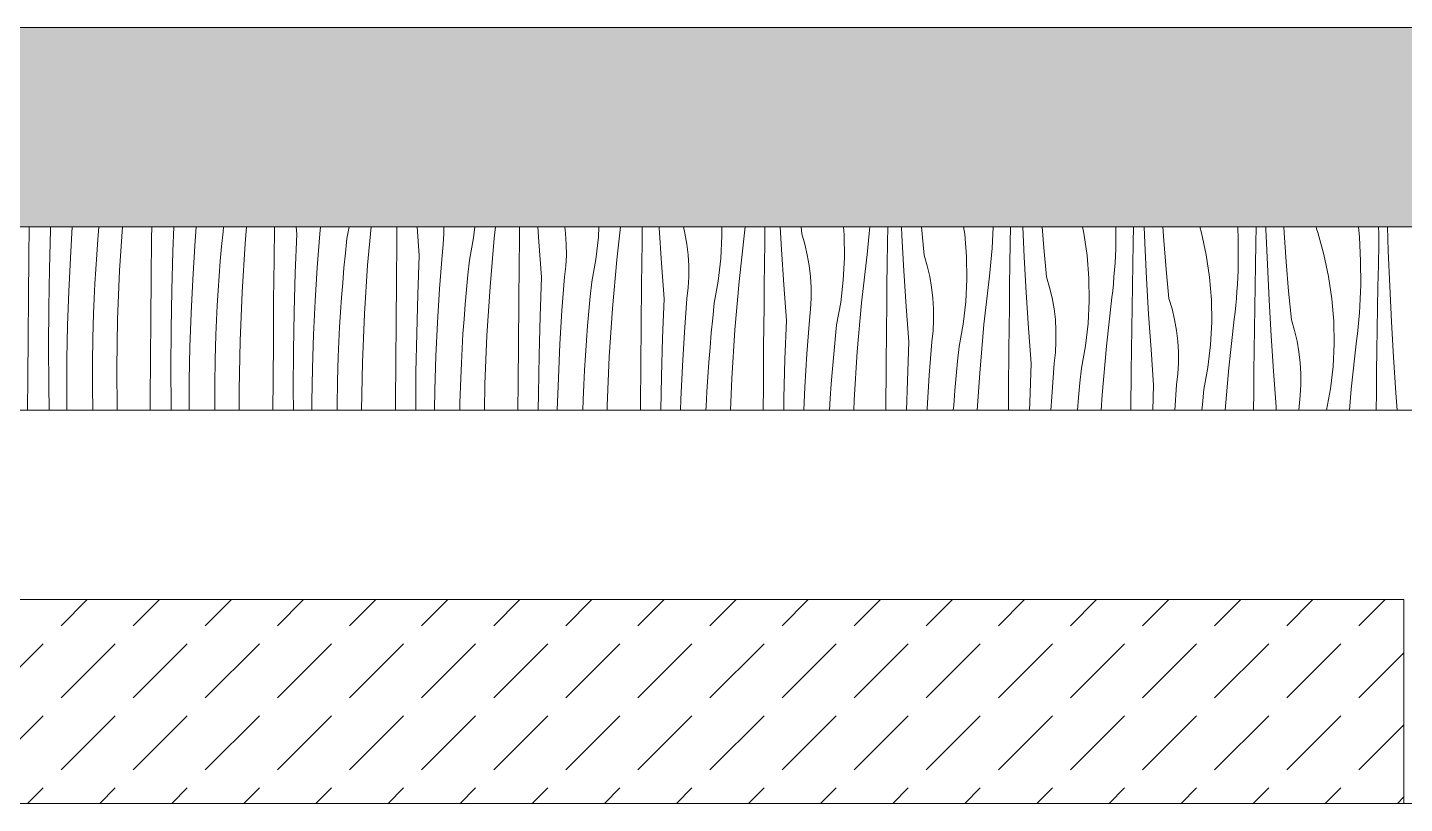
# Model space of a CAD drawing. Header units: millimetres. Extents: x -7826 to 55813, y 465 to 25965.
# Drawn here: x 32386 to 33736, y 20728 to 21489 of the extents above; entities that cross this region are included whole.
import ezdxf

# ---------------------------------------------------------------- set-up
doc = ezdxf.new("R2010")
doc.units = ezdxf.units.MM
doc.layers.add('2D Drafting - General2', color=251, linetype='Continuous', lineweight=15)
doc.layers.add('2D Drafting - General81', color=251, linetype='Continuous', lineweight=20)

# ---------------------------------------------------------------- blocks, each defined once
blk = doc.blocks.new('*X24')
at = {"layer": '2D Drafting - General81', "linetype": 'Continuous'}
for p, q in [((-66428.9, 69517), (-66428.7, 69546.6)), ((-66408.7, 69505.5), (-66407.7, 69543.7)), ((-66407.7, 69543.7), (-66407.6, 69546.6)), ((-66388.2, 69516.2), (-66386.4, 69546.6)), ((-66361.2, 69534.1), (-66360.1, 69546.6)), ((-66339.9, 69503.6), (-66337.1, 69546.6)), ((-66308.5, 69535.1), (-66308.4, 69546.6)), ((-66287.6, 69522.5), (-66286.7, 69546.6)), ((-66266.2, 69528), (-66264.8, 69546.6)), ((-66239.8, 69527.4), (-66238.4, 69541.8)), ((-66238.4, 69541.8), (-66237.9, 69546.6)), ((-66216.7, 69530.1), (-66215.3, 69546.6)), ((-66188.4, 69514), (-66188.1, 69546.6)), ((-66167.6, 69501.3), (-66166.1, 69539.5)), ((-66166.1, 69539.5), (-66166.7, 69546.6)), ((-66146.1, 69506.8), (-66143.6, 69539.8)), ((-66143.6, 69539.8), (-66142.9, 69546.6)), ((-66116.9, 69535.1), (-66114.8, 69546.6)), ((-66096.6, 69509), (-66093.3, 69546.6)), ((-66068, 69532.1), (-66067.9, 69546.6)), ((-66046.1, 69518.3), (-66048.2, 69546.6)), ((-66022.4, 69529.3), (-66021.8, 69540)), ((-66021.8, 69540), (-66021.8, 69546.6)), ((-65996.8, 69513.9), (-65992.8, 69535.7)), ((-65992.8, 69535.7), (-65991.6, 69546.6)), ((-65972.4, 69535.4), (-65971.1, 69546.6)), ((-65947.7, 69531.9), (-65947.6, 69546.6)), ((-65928.6, 69531.9), (-65929.6, 69546.6)), ((-65902.4, 69540.2), (-65903.2, 69546.6)), ((-65901.8, 69529.5), (-65902.4, 69540.2)), ((-65872.8, 69514.5), (-65870.2, 69536.6)), ((-65870.2, 69536.6), (-65869.7, 69546.6)), ((-65852.3, 69514.2), (-65848.7, 69546.6)), ((-65827.4, 69531.6), (-65827.2, 69546.6)), ((-65810.8, 69545.6), (-65810.9, 69546.6)), ((-65808.5, 69510.8), (-65810.8, 69545.6)), ((-65785.4, 69540.3), (-65786.9, 69546.6)), ((-65783.6, 69529.7), (-65785.4, 69540.3)), ((-65750.1, 69515.4), (-65749.1, 69537.6)), ((-65749.1, 69537.6), (-65749.2, 69546.6)), ((-65732.2, 69493.1), (-65726.9, 69540.6)), ((-65726.9, 69540.6), (-65726.2, 69546.6)), ((-65707.1, 69531.3), (-65706.9, 69546.6)), ((-65690.8, 69524.4), (-65692, 69546.6)), ((-65670.9, 69539.8), (-65671.5, 69546.6)), ((-65667.8, 69529.6), (-65670.9, 69539.8)), ((-65629.3, 69538.6), (-65630, 69546.6)), ((-65629, 69516.4), (-65629.3, 69538.6)), ((-65605.3, 69533.1), (-65604.7, 69539.9)), ((-65604.7, 69539.9), (-65604.2, 69546.6)), ((-65586.7, 69531), (-65586.5, 69546.6)), ((-65572.7, 69538.1), (-65573.1, 69546.6)), ((-65570.7, 69503.3), (-65572.7, 69538.1)), ((-65550.8, 69518.7), (-65553.4, 69546.6)), ((-65511, 69539.5), (-65512.1, 69546.6)), ((-65509.3, 69517.4), (-65511, 69539.5)), ((-65483.6, 69532.5), (-65483.3, 69539.3)), ((-65483.3, 69539.3), (-65483, 69546.2)), ((-65483, 69546.2), (-65483, 69546.6)), ((-65466.3, 69530.7), (-65466, 69546.6)), ((-65452.6, 69516.9), (-65454.1, 69546.6)), ((-65433.4, 69526), (-65435.1, 69546.6)), ((-65394.2, 69540.3), (-65395.5, 69546.6)), ((-65391, 69518.3), (-65394.2, 69540.3)), ((-65362.8, 69546.6), (-65362.8, 69531.9)), ((-65345.9, 69530.5), (-65345.5, 69546.6)), ((-65334.3, 69530.6), (-65335, 69546.6)), ((-65315.7, 69533.3), (-65316.7, 69546.6)), ((-65278.8, 69540.8), (-65280.4, 69546.6)), ((-65274.1, 69519.1), (-65278.8, 69540.8)), ((-65243.3, 69546.6), (-65242.7, 69534.2)), ((-65225.4, 69530.2), (-65225, 69546.6)), ((-65215.7, 69544.3), (-65215.8, 69546.6)), ((-65214.2, 69509.5), (-65215.7, 69544.3)), ((-65197.7, 69540.6), (-65198.1, 69546.6)), ((-65195.7, 69512.1), (-65197.7, 69540.6)), ((-65165.9, 69544.7), (-65166.3, 69546.6)), ((-65164.7, 69541), (-65165.9, 69544.7)), ((-65158.7, 69519.6), (-65164.7, 69541)), ((-65124.7, 69546.6), (-65123.8, 69536.6)), ((-65123.8, 69536.6), (-65122.7, 69513.1)), ((-65105.1, 69546), (-65105.1, 69546.6)), ((-65104.9, 69540.7), (-65105.1, 69546)), ((-65104.8, 69535.3), (-65104.9, 69540.7)), ((-65095.6, 69523.2), (-65096.4, 69546.6)), ((-66362.3, 69519.6), (-66361.2, 69534.1)), ((-66308.8, 69495.8), (-66308.5, 69535.1)), ((-66288.7, 69484.4), (-66287.6, 69522.5)), ((-66268.2, 69495), (-66266.2, 69528)), ((-66241.1, 69512.9), (-66239.8, 69527.4)), ((-66219.8, 69482.4), (-66216.7, 69530.1)), ((-66118.4, 69520.6), (-66116.9, 69535.1)), ((-66068.4, 69492.8), (-66068, 69532.1)), ((-66023.6, 69518.6), (-66022.4, 69529.3)), ((-65976.6, 69487.8), (-65972.4, 69535.4)), ((-65948, 69511), (-65947.7, 69531.9)), ((-65926, 69497.1), (-65928.6, 69531.9)), ((-65901.7, 69518.8), (-65901.8, 69529.5)), ((-65827.7, 69510.7), (-65827.4, 69531.6)), ((-65782.3, 69519.1), (-65783.6, 69529.7)), ((-65707.4, 69510.4), (-65707.1, 69531.3)), ((-65688.5, 69489.6), (-65690.8, 69524.4)), ((-65665.4, 69519.1), (-65667.8, 69529.6)), ((-65606.8, 69519.4), (-65606, 69526.2)), ((-65606, 69526.2), (-65605.3, 69533.1)), ((-65587, 69510.1), (-65586.7, 69531)), ((-65484.6, 69518.8), (-65484.1, 69525.6)), ((-65484.1, 69525.6), (-65483.6, 69532.5)), ((-65466.6, 69509.9), (-65466.3, 69530.7)), ((-65430.7, 69497.5), (-65433.4, 69526)), ((-65363.2, 69518.2), (-65362.9, 69525)), ((-65362.9, 69525), (-65362.8, 69531.9)), ((-65346.2, 69509.6), (-65345.9, 69530.5)), ((-65332.6, 69495.8), (-65334.3, 69530.6)), ((-65313.4, 69504.8), (-65315.7, 69533.3)), ((-65242.7, 69534.2), (-65242.7, 69510.7)), ((-65225.8, 69509.3), (-65225.4, 69530.2)), ((-65105.3, 69509), (-65104.9, 69529.9)), ((-65104.9, 69529.9), (-65104.8, 69535.3)), ((-65094.2, 69488.3), (-65095.6, 69523.2)), ((-66429.2, 69477.6), (-66428.9, 69517)), ((-66389.8, 69483.2), (-66388.2, 69516.2)), ((-66363.3, 69505.1), (-66362.3, 69519.6)), ((-66242.2, 69498.4), (-66241.1, 69512.9)), ((-66188.8, 69474.6), (-66188.4, 69514)), ((-66119.8, 69506.2), (-66118.4, 69520.6)), ((-66099.7, 69461.2), (-66096.6, 69509)), ((-66047.5, 69480.2), (-66046.1, 69518.3)), ((-66026, 69485.7), (-66023.6, 69518.6)), ((-65998.3, 69499.5), (-65996.8, 69513.9)), ((-65948.3, 69471.6), (-65948, 69511)), ((-65902.3, 69508.1), (-65901.7, 69518.8)), ((-65876.7, 69492.7), (-65872.8, 69514.5)), ((-65856.5, 69466.6), (-65852.3, 69514.2)), ((-65827.9, 69489.8), (-65827.7, 69510.7)), ((-65805.9, 69475.9), (-65808.5, 69510.8)), ((-65781.7, 69508.4), (-65782.3, 69519.1)), ((-65752.7, 69493.4), (-65750.1, 69515.4)), ((-65707.6, 69489.5), (-65707.4, 69510.4)), ((-65663.5, 69508.6), (-65665.4, 69519.1)), ((-65630.1, 69494.2), (-65629, 69516.4)), ((-65612.2, 69471.9), (-65606.8, 69519.4)), ((-65587.3, 69489.2), (-65587, 69510.1)), ((-65547.8, 69508.4), (-65550.8, 69518.7)), ((-65508.9, 69495.2), (-65509.3, 69517.4)), ((-65486, 69505.1), (-65485.3, 69511.9)), ((-65485.3, 69511.9), (-65484.6, 69518.8)), ((-65467, 69489), (-65466.6, 69509.9)), ((-65450.6, 69482.1), (-65452.6, 69516.9)), ((-65389.2, 69496.2), (-65391, 69518.3)), ((-65364, 69504.4), (-65363.6, 69511.3)), ((-65363.6, 69511.3), (-65363.2, 69518.2)), ((-65346.6, 69488.7), (-65346.2, 69509.6)), ((-65270.9, 69497.2), (-65274.1, 69519.1)), ((-65242.9, 69503.8), (-65242.7, 69510.7)), ((-65226.2, 69488.4), (-65225.8, 69509.3)), ((-65212.5, 69474.6), (-65214.2, 69509.5)), ((-65193.3, 69483.6), (-65195.7, 69512.1)), ((-65154.1, 69497.9), (-65158.7, 69519.6)), ((-65122.7, 69513.1), (-65122.6, 69489.5)), ((-65105.7, 69488.1), (-65105.3, 69509)), ((-66409.4, 69467.4), (-66408.7, 69505.5)), ((-66364.2, 69490.7), (-66363.3, 69505.1)), ((-66341.8, 69455.8), (-66339.9, 69503.6)), ((-66309.2, 69456.4), (-66308.8, 69495.8)), ((-66243.3, 69484), (-66242.2, 69498.4)), ((-66168.6, 69463.2), (-66167.6, 69501.3)), ((-66148.1, 69473.8), (-66146.1, 69506.8)), ((-66121, 69491.7), (-66119.8, 69506.2)), ((-65999.7, 69485), (-65998.3, 69499.5)), ((-65927.4, 69459), (-65926, 69497.1)), ((-65906, 69464.5), (-65903.5, 69497.4)), ((-65903.5, 69497.4), (-65902.3, 69508.1)), ((-65782.2, 69486.9), (-65781.7, 69497.6)), ((-65781.7, 69497.6), (-65781.7, 69508.4)), ((-65662.3, 69497.9), (-65663.5, 69508.6)), ((-65661.6, 69487.2), (-65662.3, 69497.9)), ((-65568.4, 69468.4), (-65570.7, 69503.3)), ((-65545.3, 69497.9), (-65547.8, 69508.4)), ((-65543.5, 69487.4), (-65545.3, 69497.9)), ((-65510, 69473.1), (-65508.9, 69495.2)), ((-65492.1, 69450.7), (-65486.8, 69498.3)), ((-65486.8, 69498.3), (-65486, 69505.1)), ((-65427.7, 69487.2), (-65430.7, 69497.5)), ((-65388.8, 69474), (-65389.2, 69496.2)), ((-65365.2, 69490.7), (-65364.6, 69497.6)), ((-65364.6, 69497.6), (-65364, 69504.4)), ((-65330.6, 69460.9), (-65332.6, 69495.8)), ((-65310.7, 69476.3), (-65313.4, 69504.8)), ((-65269.1, 69475.1), (-65270.9, 69497.2)), ((-65243.5, 69490.1), (-65243.1, 69497)), ((-65243.1, 69497), (-65242.9, 69503.8)), ((-65150.8, 69476), (-65154.1, 69497.9)), ((-66390.9, 69450.2), (-66389.8, 69483.2)), ((-66364.9, 69476.2), (-66364.2, 69490.7)), ((-66289.3, 69446.2), (-66288.7, 69484.4)), ((-66269.7, 69462), (-66268.2, 69495)), ((-66244.1, 69469.5), (-66243.3, 69484)), ((-66221.8, 69434.6), (-66219.8, 69482.4)), ((-66122.2, 69477.3), (-66121, 69491.7)), ((-66068.7, 69453.4), (-66068.4, 69492.8)), ((-66028, 69452.7), (-66026, 69485.7)), ((-66001, 69470.6), (-65999.7, 69485)), ((-65979.7, 69440.1), (-65976.6, 69487.8)), ((-65878.2, 69478.3), (-65876.7, 69492.7)), ((-65828.2, 69450.4), (-65827.9, 69489.8)), ((-65783.4, 69476.3), (-65782.2, 69486.9)), ((-65756.6, 69471.6), (-65752.7, 69493.4)), ((-65736.4, 69445.4), (-65732.2, 69493.1)), ((-65707.8, 69468.6), (-65707.6, 69489.5)), ((-65685.9, 69454.8), (-65688.5, 69489.6)), ((-65661.6, 69476.5), (-65661.6, 69487.2)), ((-65632.6, 69472.2), (-65630.1, 69494.2)), ((-65587.5, 69468.3), (-65587.3, 69489.2)), ((-65542.2, 69476.7), (-65543.5, 69487.4)), ((-65467.2, 69468.1), (-65467, 69489)), ((-65448.3, 69447.2), (-65450.6, 69482.1)), ((-65425.2, 69476.8), (-65427.7, 69487.2)), ((-65366.7, 69477.1), (-65365.9, 69483.9)), ((-65365.9, 69483.9), (-65365.2, 69490.7)), ((-65346.9, 69467.8), (-65346.6, 69488.7)), ((-65244.5, 69476.4), (-65244, 69483.3)), ((-65244, 69483.3), (-65243.5, 69490.1)), ((-65226.5, 69467.5), (-65226.2, 69488.4)), ((-65190.6, 69455.2), (-65193.3, 69483.6)), ((-65123.1, 69475.8), (-65122.8, 69482.7)), ((-65122.8, 69482.7), (-65122.6, 69489.5)), ((-65106.1, 69467.2), (-65105.7, 69488.1)), ((-65092.4, 69453.4), (-65094.2, 69488.3)), ((-66429.6, 69438.3), (-66429.2, 69477.6)), ((-66365.5, 69461.7), (-66364.9, 69476.2)), ((-66244.9, 69455), (-66244.1, 69469.5)), ((-66189.1, 69435.3), (-66188.8, 69474.6)), ((-66149.7, 69440.8), (-66148.1, 69473.8)), ((-66123.2, 69462.8), (-66122.2, 69477.3)), ((-66048.5, 69442), (-66047.5, 69480.2)), ((-66002.1, 69456.1), (-66001, 69470.6)), ((-65948.6, 69432.3), (-65948.3, 69471.6)), ((-65879.6, 69463.9), (-65878.2, 69478.3)), ((-65807.4, 69437.8), (-65805.9, 69475.9)), ((-65785.9, 69443.3), (-65783.4, 69476.3)), ((-65758.2, 69457.1), (-65756.6, 69471.6)), ((-65708.2, 69429.3), (-65707.8, 69468.6)), ((-65662.2, 69465.8), (-65661.6, 69476.5)), ((-65636.6, 69450.4), (-65632.6, 69472.2)), ((-65616.4, 69424.3), (-65612.2, 69471.9)), ((-65587.7, 69447.4), (-65587.5, 69468.3)), ((-65565.8, 69433.6), (-65568.4, 69468.4)), ((-65541.6, 69466), (-65542.2, 69476.7)), ((-65512.6, 69451), (-65510, 69473.1)), ((-65423.4, 69466.2), (-65425.2, 69476.8)), ((-65389.9, 69451.9), (-65388.8, 69474)), ((-65372, 69429.6), (-65366.7, 69477.1)), ((-65307.6, 69466), (-65310.7, 69476.3)), ((-65268.8, 69452.9), (-65269.1, 69475.1)), ((-65245.8, 69462.7), (-65245.1, 69469.6)), ((-65245.1, 69469.6), (-65244.5, 69476.4)), ((-65210.5, 69439.7), (-65212.5, 69474.6)), ((-65149.1, 69453.9), (-65150.8, 69476)), ((-65123.9, 69462.1), (-65123.4, 69468.9)), ((-65123.4, 69468.9), (-65123.1, 69475.8)), ((-66409.6, 69429.2), (-66409.4, 69467.4)), ((-66366.3, 69437.5), (-66365.5, 69461.7)), ((-66342.7, 69408), (-66341.8, 69455.8)), ((-66309.5, 69417.1), (-66309.2, 69456.4)), ((-66270.9, 69429), (-66269.7, 69462)), ((-66245.5, 69440.5), (-66244.9, 69455)), ((-66169.2, 69425), (-66168.6, 69463.2)), ((-66124.1, 69448.3), (-66123.2, 69462.8)), ((-66101.7, 69413.5), (-66099.7, 69461.2)), ((-66003.1, 69441.6), (-66002.1, 69456.1)), ((-65928.5, 69420.8), (-65927.4, 69459)), ((-65908, 69431.5), (-65906, 69464.5)), ((-65880.9, 69449.4), (-65879.6, 69463.9)), ((-65859.6, 69418.9), (-65856.5, 69466.6)), ((-65759.6, 69442.7), (-65758.2, 69457.1)), ((-65687.3, 69416.6), (-65685.9, 69454.8)), ((-65665.8, 69422.1), (-65663.4, 69455.1)), ((-65663.4, 69455.1), (-65662.2, 69465.8)), ((-65542.1, 69444.6), (-65541.5, 69455.3)), ((-65541.5, 69455.3), (-65541.6, 69466)), ((-65467.5, 69447.2), (-65467.2, 69468.1)), ((-65422.1, 69455.6), (-65423.4, 69466.2)), ((-65421.5, 69444.9), (-65422.1, 69455.6)), ((-65347.2, 69446.9), (-65346.9, 69467.8)), ((-65328.3, 69426.1), (-65330.6, 69460.9)), ((-65305.2, 69455.6), (-65307.6, 69466)), ((-65303.3, 69445), (-65305.2, 69455.6)), ((-65252, 69408.4), (-65246.6, 69455.9)), ((-65246.6, 69455.9), (-65245.8, 69462.7)), ((-65226.8, 69446.6), (-65226.5, 69467.5)), ((-65187.6, 69444.9), (-65190.6, 69455.2)), ((-65125, 69448.4), (-65124.4, 69455.2)), ((-65124.4, 69455.2), (-65123.9, 69462.1)), ((-65106.4, 69446.3), (-65106.1, 69467.2)), ((-66391.6, 69417.1), (-66390.9, 69450.2)), ((-66289.5, 69408.1), (-66289.3, 69446.2)), ((-66124.8, 69433.8), (-66124.1, 69448.3)), ((-66069, 69414.1), (-66068.7, 69453.4)), ((-66049.2, 69403.9), (-66048.5, 69442)), ((-66029.6, 69419.7), (-66028, 69452.7)), ((-66004, 69427.1), (-66003.1, 69441.6)), ((-65882, 69434.9), (-65880.9, 69449.4)), ((-65828.6, 69411.1), (-65828.2, 69450.4)), ((-65787.9, 69410.3), (-65785.9, 69443.3)), ((-65760.8, 69428.2), (-65759.6, 69442.7)), ((-65739.5, 69397.7), (-65736.4, 69445.4)), ((-65638.1, 69436), (-65636.6, 69450.4)), ((-65588.1, 69408.1), (-65587.7, 69447.4)), ((-65543.3, 69433.9), (-65542.1, 69444.6)), ((-65516.5, 69429.2), (-65512.6, 69451)), ((-65496.3, 69403.1), (-65492.1, 69450.7)), ((-65467.7, 69426.3), (-65467.5, 69447.2)), ((-65445.7, 69412.4), (-65448.3, 69447.2)), ((-65421.5, 69434.1), (-65421.5, 69444.9)), ((-65392.5, 69429.9), (-65389.9, 69451.9)), ((-65347.4, 69426), (-65347.2, 69446.9)), ((-65302.1, 69434.4), (-65303.3, 69445)), ((-65269.9, 69430.7), (-65268.8, 69452.9)), ((-65227.1, 69425.7), (-65226.8, 69446.6)), ((-65185.1, 69434.4), (-65187.6, 69444.9)), ((-65148.7, 69431.7), (-65149.1, 69453.9)), ((-65126.6, 69434.7), (-65125.8, 69441.6)), ((-65125.8, 69441.6), (-65125, 69448.4)), ((-65106.8, 69425.4), (-65106.4, 69446.3)), ((-65090.4, 69418.6), (-65092.4, 69453.4)), ((-66429.8, 69398.9), (-66429.6, 69438.3)), ((-66409.4, 69391.1), (-66409.6, 69429.2)), ((-66366.6, 69413.4), (-66366.3, 69437.5)), ((-66271.5, 69395.9), (-66270.9, 69429)), ((-66246.2, 69416.4), (-66245.5, 69440.5)), ((-66222.6, 69386.8), (-66221.8, 69434.6)), ((-66189.4, 69395.9), (-66189.1, 69435.3)), ((-66150.8, 69407.8), (-66149.7, 69440.8)), ((-66125.4, 69419.3), (-66124.8, 69433.8)), ((-65981.6, 69392.3), (-65979.7, 69440.1)), ((-65949, 69392.9), (-65948.6, 69432.3)), ((-65909.5, 69398.5), (-65908, 69431.5)), ((-65883, 69420.5), (-65882, 69434.9)), ((-65808.4, 69399.7), (-65807.4, 69437.8)), ((-65762, 69413.8), (-65760.8, 69428.2)), ((-65708.5, 69389.9), (-65708.2, 69429.3)), ((-65639.5, 69421.5), (-65638.1, 69436)), ((-65567.2, 69395.5), (-65565.8, 69433.6)), ((-65545.8, 69401), (-65543.3, 69433.9)), ((-65518, 69414.8), (-65516.5, 69429.2)), ((-65422, 69423.4), (-65421.5, 69434.1)), ((-65396.4, 69408), (-65392.5, 69429.9)), ((-65376.2, 69381.9), (-65372, 69429.6)), ((-65301.4, 69423.7), (-65302.1, 69434.4)), ((-65272.4, 69408.7), (-65269.9, 69430.7)), ((-65208.2, 69404.9), (-65210.5, 69439.7)), ((-65183.3, 69423.9), (-65185.1, 69434.4)), ((-65149.8, 69409.6), (-65148.7, 69431.7)), ((-65131.9, 69387.2), (-65126.6, 69434.7)), ((-66391.8, 69384.1), (-66391.6, 69417.1)), ((-66309.8, 69377.8), (-66309.5, 69417.1)), ((-66246.6, 69392.2), (-66246.2, 69416.4)), ((-66169.5, 69386.9), (-66169.2, 69425)), ((-66126.1, 69395.2), (-66125.4, 69419.3)), ((-66069.3, 69374.8), (-66069, 69414.1)), ((-66030.7, 69386.6), (-66029.6, 69419.7)), ((-66004.7, 69412.7), (-66004, 69427.1)), ((-65929.1, 69382.7), (-65928.5, 69420.8)), ((-65883.9, 69406), (-65883, 69420.5)), ((-65861.6, 69371.1), (-65859.6, 69418.9)), ((-65688.3, 69378.5), (-65687.3, 69416.6)), ((-65667.8, 69389.2), (-65665.8, 69422.1)), ((-65640.8, 69407.1), (-65639.5, 69421.5)), ((-65619.5, 69376.6), (-65616.4, 69424.3)), ((-65519.4, 69400.3), (-65518, 69414.8)), ((-65468, 69386.9), (-65467.7, 69426.3)), ((-65423.2, 69412.8), (-65422, 69423.4)), ((-65347.6, 69405.1), (-65347.4, 69426)), ((-65325.7, 69391.3), (-65328.3, 69426.1)), ((-65301.4, 69413), (-65301.4, 69423.7)), ((-65227.3, 69404.8), (-65227.1, 69425.7)), ((-65182, 69413.2), (-65183.3, 69423.9)), ((-65107, 69404.6), (-65106.8, 69425.4)), ((-65088.1, 69383.7), (-65090.4, 69418.6)), ((-66366.6, 69389.2), (-66366.6, 69413.4)), ((-66342.4, 69366.6), (-66342.7, 69408)), ((-66289.4, 69369.9), (-66289.5, 69408.1)), ((-66151.5, 69374.8), (-66150.8, 69407.8)), ((-66102.5, 69366.6), (-66101.7, 69413.5)), ((-66049.4, 69366.6), (-66049.2, 69403.9)), ((-66005.3, 69398.2), (-66004.7, 69412.7)), ((-65884.7, 69391.5), (-65883.9, 69406)), ((-65828.9, 69371.8), (-65828.6, 69411.1)), ((-65789.5, 69377.3), (-65787.9, 69410.3)), ((-65763, 69399.3), (-65762, 69413.8)), ((-65641.9, 69392.6), (-65640.8, 69407.1)), ((-65588.4, 69368.8), (-65588.1, 69408.1)), ((-65547.8, 69368), (-65545.8, 69401)), ((-65498.7, 69366.6), (-65496.3, 69403.1)), ((-65447.2, 69374.3), (-65445.7, 69412.4)), ((-65425.7, 69379.8), (-65423.2, 69412.8)), ((-65398, 69393.6), (-65396.4, 69408)), ((-65348, 69366.6), (-65347.6, 69405.1)), ((-65303.2, 69391.6), (-65302, 69402.2)), ((-65302, 69402.2), (-65301.4, 69413)), ((-65276.4, 69386.9), (-65272.4, 69408.7)), ((-65255.7, 69366.6), (-65252, 69408.4)), ((-65227.5, 69383.9), (-65227.3, 69404.8)), ((-65205.6, 69370.1), (-65208.2, 69404.9)), ((-65181.4, 69402.5), (-65182, 69413.2)), ((-65181.3, 69391.8), (-65181.4, 69402.5)), ((-65152.3, 69387.5), (-65149.8, 69409.6)), ((-65107.3, 69383.7), (-65107, 69404.6)), ((-66430.1, 69366.6), (-66429.8, 69398.9)), ((-66409.1, 69366.6), (-66409.4, 69391.1)), ((-66366.3, 69366.6), (-66366.6, 69389.2)), ((-66271.7, 69366.6), (-66271.5, 69395.9)), ((-66246.6, 69368.1), (-66246.6, 69392.2)), ((-66189.6, 69366.6), (-66189.4, 69395.9)), ((-66126.5, 69371), (-66126.1, 69395.2)), ((-66006.1, 69374), (-66005.3, 69398.2)), ((-65982.1, 69366.6), (-65981.6, 69392.3)), ((-65949.2, 69366.6), (-65949, 69392.9)), ((-65910.6, 69366.6), (-65909.5, 69398.5)), ((-65885.3, 69377), (-65884.7, 69391.5)), ((-65809, 69366.6), (-65808.4, 69399.7)), ((-65763.9, 69384.8), (-65763, 69399.3)), ((-65740.8, 69366.6), (-65739.5, 69397.7)), ((-65708.7, 69366.6), (-65708.5, 69389.9)), ((-65668.9, 69366.6), (-65667.8, 69389.2)), ((-65642.9, 69378.1), (-65641.9, 69392.6)), ((-65568, 69366.6), (-65567.2, 69395.5)), ((-65520.7, 69385.9), (-65519.4, 69400.3)), ((-65399.4, 69379.2), (-65398, 69393.6)), ((-65326.6, 69366.6), (-65325.7, 69391.3)), ((-65305, 69366.6), (-65303.2, 69391.6)), ((-65181.9, 69381.1), (-65181.3, 69391.8)), ((-65156.1, 69366.6), (-65152.3, 69387.5)), ((-65133.7, 69366.6), (-65131.9, 69387.2)), ((-66391.7, 69366.6), (-66391.8, 69384.1)), ((-66309.9, 69366.6), (-66309.8, 69377.8)), ((-66222.5, 69366.6), (-66222.6, 69386.8)), ((-66169.4, 69366.6), (-66169.5, 69386.9)), ((-66151.5, 69366.6), (-66151.5, 69374.8)), ((-66069.4, 69366.6), (-66069.3, 69374.8)), ((-66031.1, 69366.6), (-66030.7, 69386.6)), ((-66006.2, 69366.6), (-66006.1, 69374)), ((-65929.2, 69366.6), (-65929.1, 69382.7)), ((-65885.6, 69366.6), (-65885.3, 69377)), ((-65789.8, 69366.6), (-65789.5, 69377.3)), ((-65764.6, 69370.3), (-65763.9, 69384.8)), ((-65688.5, 69366.6), (-65688.3, 69378.5)), ((-65643.6, 69366.6), (-65642.9, 69378.1)), ((-65619.9, 69366.6), (-65619.5, 69376.6)), ((-65521.8, 69371.4), (-65520.7, 69385.9)), ((-65468.2, 69366.6), (-65468, 69386.9)), ((-65447.4, 69366.6), (-65447.2, 69374.3)), ((-65426.5, 69366.6), (-65425.7, 69379.8)), ((-65400.5, 69366.6), (-65399.4, 69379.2)), ((-65377.2, 69366.6), (-65376.2, 69381.9)), ((-65277.9, 69372.4), (-65276.4, 69386.9)), ((-65227.7, 69366.6), (-65227.5, 69383.9)), ((-65183.1, 69370.4), (-65181.9, 69381.1)), ((-65107.4, 69366.6), (-65107.3, 69383.7)), ((-65086.8, 69366.6), (-65088.1, 69383.7)), ((-66289.3, 69366.6), (-66289.4, 69369.9)), ((-66246.6, 69366.6), (-66246.6, 69368.1)), ((-66126.5, 69366.6), (-66126.5, 69371)), ((-65861.6, 69366.6), (-65861.6, 69371.1)), ((-65828.9, 69366.6), (-65828.9, 69371.8)), ((-65764.8, 69366.6), (-65764.6, 69370.3)), ((-65588.5, 69366.6), (-65588.4, 69368.8)), ((-65547.8, 69366.6), (-65547.8, 69368)), ((-65522.2, 69366.6), (-65521.8, 69371.4)), ((-65278.5, 69366.6), (-65277.9, 69372.4)), ((-65205.7, 69366.6), (-65205.6, 69370.1)), ((-65183.4, 69366.6), (-65183.1, 69370.4))]:
    blk.add_line(p, q, dxfattribs=at)
blk = doc.blocks.new('Wype_nienie_26')
at = {"layer": '2D Drafting - General2', "linetype": 'Continuous'}
for p, q in [((-55900.3, 69546.6), (-72935.9, 69546.6)), ((-72935.9, 69366.6), (-55900.3, 69366.6))]:
    blk.add_line(p, q, dxfattribs=at)
at = {"layer": '2D Drafting - General81', "linetype": 'Continuous'}
blk.add_blockref('*X24', (0, 0), dxfattribs=at)

msp = doc.modelspace()

# ---------------------------------------------------------------- hatches: boundary and pattern name
at = {"layer": '2D Drafting - General81', "linetype": 'Continuous'}
h = msp.add_hatch(dxfattribs=at)
h.set_pattern_fill('SOLID___DASHED', color=256, style=0, pattern_type=2)
h.set_pattern_definition([(45, (98815.82, -48252.71), (-70.71068, 70.71068), []), (45, (98780.46, -48217.35), (-70.71068, 70.71068), [75, -25])])
h.paths.add_polyline_path([(42915.51, 21293.88), (42915.51, 21489.43), (25880.53, 21489.43), (25879.94, 21293.88)], flags=0)
h = msp.add_hatch(dxfattribs=at)
h.set_pattern_fill('BETON', color=256, style=0, pattern_type=2)
h.set_pattern_definition([(45, (98815.82, -48252.71), (-70.71068, 70.71068), [75, -25]), (45, (98815.82, -48182), (-70.71068, 70.71068), [75, -25])])
h.paths.add_polyline_path([(33735.64, 20728.1), (33735.64, 20928.1), (27765.64, 20928.1), (27765.64, 20728.1)], flags=0)

# ---------------------------------------------------------------- linework, layer by layer
at = {"layer": '2D Drafting - General2', "linetype": 'Continuous'}
msp.add_line((39724.92, 20728.19), (27765.64, 20728.19), dxfattribs=at)
at = {"layer": '2D Drafting - General2', "linetype": 'Continuous', "flags": 128}
for points in [[(42915.51, 21293.88), (42915.51, 21489.43), (25880.53, 21489.43), (25879.94, 21293.88)], [(33735.64, 20728.1), (33735.64, 20928.1), (27765.64, 20928.1), (27765.64, 20728.1)]]:
    msp.add_lwpolyline(points, close=True, dxfattribs=at)

# ---------------------------------------------------------------- block references
at = {"layer": '2D Drafting - General81', "linetype": 'Continuous'}
msp.add_blockref('Wype_nienie_26', (98815.82, -48252.71), dxfattribs=at)

doc.saveas('drawing.dxf')
